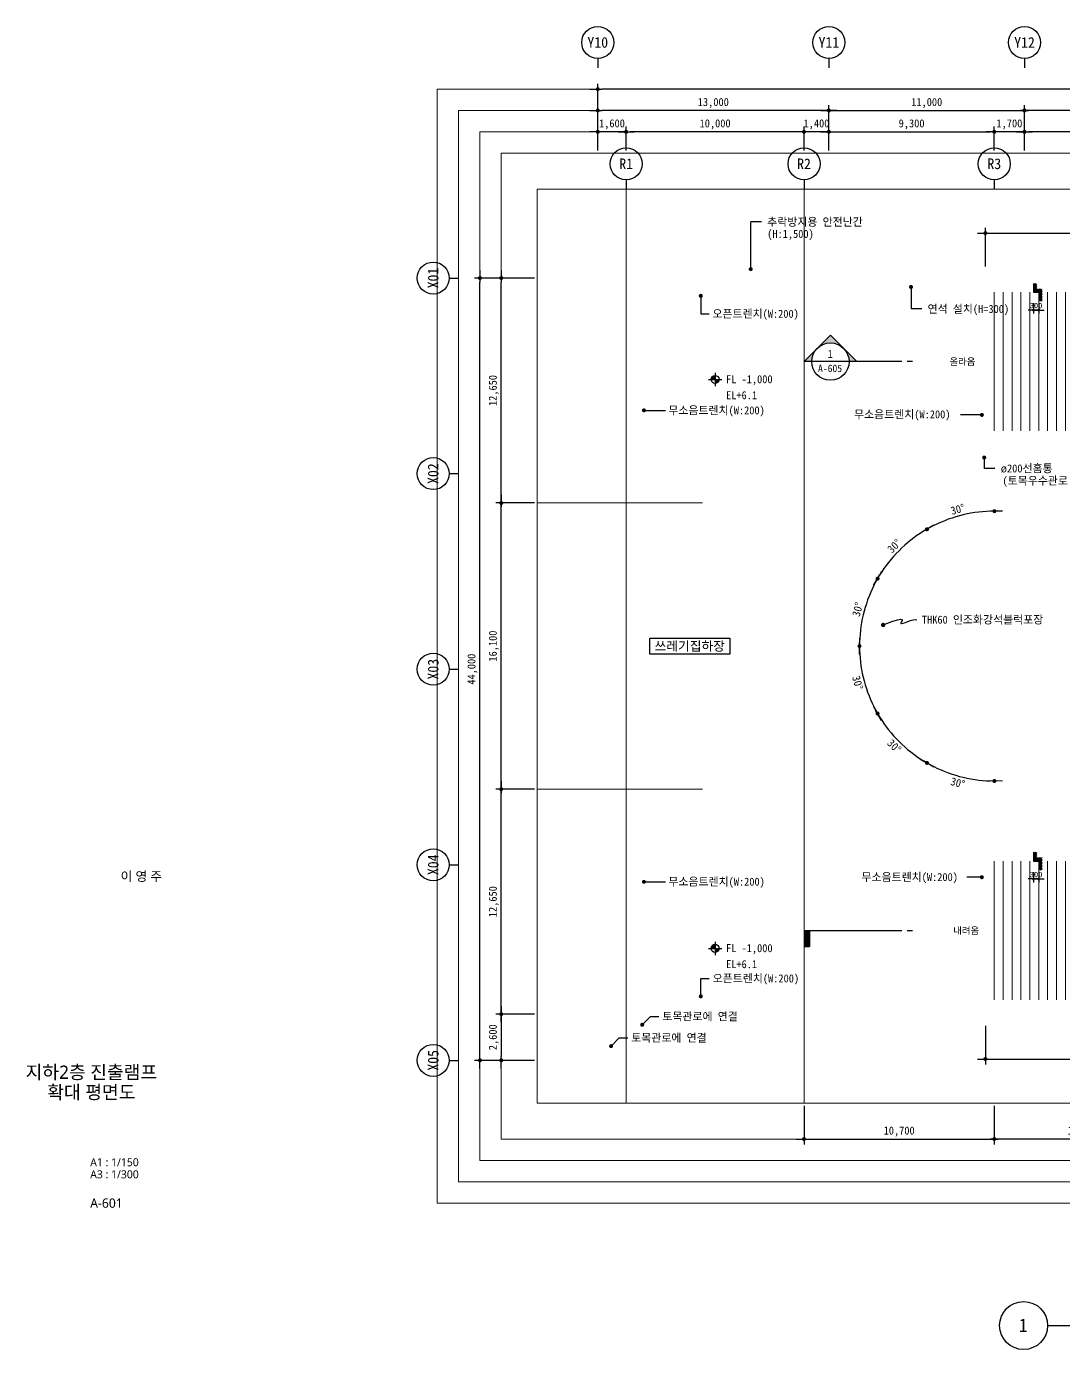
# Model space of a CAD drawing. Header units: millimetres. Extents: x 2292510 to 2787134, y 32296 to 526467.
# Drawn here: x 2401546 to 2459864, y 447301 to 521716 of the extents above; entities that cross this region are included whole.
import ezdxf
from ezdxf.enums import TextEntityAlignment as Align

# ---------------------------------------------------------------- set-up
doc = ezdxf.new("R2010")
doc.units = ezdxf.units.MM
doc.header["$LTSCALE"] = 200
doc.header["$MEASUREMENT"] = 0
doc.linetypes.add('CEN', pattern=[62, 60, -1, 0, -1])
doc.layers.get('0').update_dxf_attribs({"linetype": 'CONTINUOUS'})
for name, color, linetype, lineweight in [('A-AXIS-BUBL', 7, 'CONTINUOUS', 25), ('A-BORD-TEXT', 3, 'CONTINUOUS', 25), ('A-CNTL', 1, 'CEN', 15), ('A-DIMS', 7, 'CONTINUOUS', 25), ('A-MKXS-LEAD', 7, 'CONTINUOUS', 25), ('A-MKXS-MAK1', 3, 'CONTINUOUS', 25), ('A-MKXS-TEXT1', 3, 'CONTINUOUS', 25), ('A-MKXS-TEXT2', 7, 'CONTINUOUS', 25), ('A-MKXX-NAME', 3, 'CONTINUOUS', 25), ('A-MKXX-SYMB', 7, 'CONTINUOUS', 25), ('A-SSXS-PATT', 8, 'CONTINUOUS', 18), ('A-XXXX-HATC', 8, 'CONTINUOUS', 18), ('A-XXXX-SYMB', 7, 'CONTINUOUS', 25), ('A-XXXX-TXT1', 3, 'CONTINUOUS', 25), ('A-XXXX-TXT2', 3, 'CONTINUOUS', 25)]:
    doc.layers.add(name, color=color, linetype=linetype, lineweight=lineweight)
doc.layers.add('A-XXXX-NPLT', color=144, linetype='CONTINUOUS', lineweight=15, plot=False)
doc.styles.add('HY울릉도L', font='')
doc.styles.add('돋움', font='')
doc.styles.add('돋움체', font='')
doc.styles.add('맑은고딕', font='malgun.ttf')
doc.styles.get('HY울릉도L').set_extended_font_data('HYwulM')
doc.styles.get('돋움').set_extended_font_data('DotumChe')
doc.styles.get('돋움체').set_extended_font_data('DotumChe')
doc.dimstyles.new('CDIM', dxfattribs={"dimtxt": 3, "dimasz": 1.5, "dimexe": 2, "dimexo": 1, "dimgap": 1, "dimtad": 1, "dimdec": 0, "dimrnd": 0.5, "dimzin": 0, "dimdsep": 32, "dimlunit": 6, "dimtxsty": 'HY울릉도L', "dimblk1": '_CIDOT', "dimblk2": '_CIDOT', "dimsah": 1, "dimcen": 5.5, "dimclrd": 2, "dimclre": 2, "dimclrt": 7, "dimadec": 0, "dimazin": 0, "dimtfac": 1, "dimtdec": 0, "dimtix": 1, "dimtmove": 2, "dimatfit": 1, "dimldrblk": '_CIDOT', "dimfxl": 1, "dimtolj": 1, "dimtzin": 0, "dimlwd": -1, "dimarcsym": 0})

# ---------------------------------------------------------------- blocks, each defined once
blk = doc.blocks.new('_CIDOT')
at = {"color": 0, "linetype": 'ByBlock'}
blk.add_line((2, 0), (-1, 0), dxfattribs=at)
at = {"color": 0, "linetype": 'ByBlock', "const_width": 0.5}
blk.add_lwpolyline([(-0.25, 0, 1), (0.25, 0, 1)], format="xyb", close=True, dxfattribs=at)
blk = doc.blocks.new('*D254')
at = {"layer": 'A-DIMS', "lineweight": -2, "transparency": 16777216}
for p, q in [((43241, 72425), (43241, 73775)), ((44941, 72425), (44941, 73775))]:
    blk.add_line(p, q, dxfattribs=at)
at = {"layer": 'A-DIMS', "transparency": 16777216}
for p, q in [((43016, 73475), (42791, 73475)), ((44941, 73475), (43241, 73475)), ((45166, 73475), (45391, 73475))]:
    blk.add_line(p, q, dxfattribs=at)
at = {"layer": 'A-DIMS', "transparency": 16777216, "xscale": 225, "yscale": 225, "zscale": 225}
blk.add_blockref('_CIDOT', (43241, 73475), dxfattribs=at)
at = {"layer": 'A-DIMS', "transparency": 16777216, "xscale": 225, "yscale": 225, "zscale": 225, "rotation": 180}
blk.add_blockref('_CIDOT', (44941, 73475), dxfattribs=at)
at = {"layer": 'A-DIMS', "color": 3, "transparency": 16777216, "insert": (44091, 73893), "char_height": 450, "attachment_point": 5, "style": '돋움'}
blk.add_mtext('\\A1;1,700', dxfattribs=at)
blk = doc.blocks.new('*D257')
at = {"layer": 'A-DIMS', "lineweight": -2, "transparency": 16777216}
for p, q in [((32541, 72425), (32541, 73775)), ((33941, 72425), (33941, 73775))]:
    blk.add_line(p, q, dxfattribs=at)
at = {"layer": 'A-DIMS', "transparency": 16777216}
for p, q in [((32316, 73475), (32091, 73475)), ((33941, 73475), (32541, 73475)), ((34166, 73475), (34391, 73475))]:
    blk.add_line(p, q, dxfattribs=at)
at = {"layer": 'A-DIMS', "transparency": 16777216, "xscale": 225, "yscale": 225, "zscale": 225}
blk.add_blockref('_CIDOT', (32541, 73475), dxfattribs=at)
at = {"layer": 'A-DIMS', "transparency": 16777216, "xscale": 225, "yscale": 225, "zscale": 225, "rotation": 180}
blk.add_blockref('_CIDOT', (33941, 73475), dxfattribs=at)
at = {"layer": 'A-DIMS', "color": 3, "transparency": 16777216, "insert": (33241, 73893), "char_height": 450, "attachment_point": 5, "style": '돋움'}
blk.add_mtext('\\A1;1,400', dxfattribs=at)
blk = doc.blocks.new('*D258')
at = {"layer": 'A-DIMS', "lineweight": -2, "transparency": 16777216}
for p, q in [((22541, 72425), (22541, 73775)), ((32541, 72425), (32541, 73775))]:
    blk.add_line(p, q, dxfattribs=at)
at = {"layer": 'A-DIMS', "transparency": 16777216}
blk.add_line((32316, 73475), (22766, 73475), dxfattribs=at)
at = {"layer": 'A-DIMS', "transparency": 16777216, "xscale": 225, "yscale": 225, "zscale": 225, "rotation": 180}
blk.add_blockref('_CIDOT', (22541, 73475), dxfattribs=at)
at = {"layer": 'A-DIMS', "transparency": 16777216, "xscale": 225, "yscale": 225, "zscale": 225}
blk.add_blockref('_CIDOT', (32541, 73475), dxfattribs=at)
at = {"layer": 'A-DIMS', "color": 3, "transparency": 16777216, "insert": (27541, 73893), "char_height": 450, "attachment_point": 5, "style": '돋움'}
blk.add_mtext('\\A1;10,000', dxfattribs=at)
blk = doc.blocks.new('*D259')
at = {"layer": 'A-DIMS', "lineweight": -2, "transparency": 16777216}
for p, q in [((20941, 72425), (20941, 73775)), ((22541, 72425), (22541, 73775))]:
    blk.add_line(p, q, dxfattribs=at)
at = {"layer": 'A-DIMS', "transparency": 16777216}
for p, q in [((20716, 73475), (20491, 73475)), ((22541, 73475), (20941, 73475)), ((22766, 73475), (22991, 73475))]:
    blk.add_line(p, q, dxfattribs=at)
at = {"layer": 'A-DIMS', "transparency": 16777216, "xscale": 225, "yscale": 225, "zscale": 225}
blk.add_blockref('_CIDOT', (20941, 73475), dxfattribs=at)
at = {"layer": 'A-DIMS', "transparency": 16777216, "xscale": 225, "yscale": 225, "zscale": 225, "rotation": 180}
blk.add_blockref('_CIDOT', (22541, 73475), dxfattribs=at)
at = {"layer": 'A-DIMS', "color": 3, "transparency": 16777216, "insert": (21741, 73893), "char_height": 450, "attachment_point": 5, "style": '돋움'}
blk.add_mtext('\\A1;1,600', dxfattribs=at)
blk = doc.blocks.new('*D260')
at = {"layer": 'A-DIMS', "lineweight": -2, "transparency": 16777216}
for p, q in [((17391, 36500), (15216, 36500)), ((17391, 23850), (15216, 23850))]:
    blk.add_line(p, q, dxfattribs=at)
at = {"layer": 'A-DIMS', "transparency": 16777216}
blk.add_line((15516, 24075), (15516, 36275), dxfattribs=at)
at = {"layer": 'A-DIMS', "transparency": 16777216, "xscale": 225, "yscale": 225, "zscale": 225}
for p, rotation in [((15516, 36500), 90), ((15516, 23850), 270)]:
    blk.add_blockref('_CIDOT', p, dxfattribs=dict(at, rotation=rotation))
at = {"layer": 'A-DIMS', "color": 3, "transparency": 16777216, "insert": (15098, 30175), "char_height": 450, "attachment_point": 5, "rotation": 90, "style": '돋움'}
blk.add_mtext('\\A1;12,650', dxfattribs=at)
blk = doc.blocks.new('*D261')
at = {"layer": 'A-DIMS', "lineweight": -2, "transparency": 16777216}
for p, q in [((17391, 52600), (15216, 52600)), ((17391, 36500), (15216, 36500))]:
    blk.add_line(p, q, dxfattribs=at)
at = {"layer": 'A-DIMS', "transparency": 16777216}
blk.add_line((15516, 36725), (15516, 52375), dxfattribs=at)
at = {"layer": 'A-DIMS', "transparency": 16777216, "xscale": 225, "yscale": 225, "zscale": 225}
for p, rotation in [((15516, 52600), 90), ((15516, 36500), 270)]:
    blk.add_blockref('_CIDOT', p, dxfattribs=dict(at, rotation=rotation))
at = {"layer": 'A-DIMS', "color": 3, "transparency": 16777216, "insert": (15098, 44550), "char_height": 450, "attachment_point": 5, "rotation": 90, "style": '돋움'}
blk.add_mtext('\\A1;16,100', dxfattribs=at)
blk = doc.blocks.new('*D262')
at = {"layer": 'A-DIMS', "lineweight": -2, "transparency": 16777216}
for p, q in [((17391, 65250), (15216, 65250)), ((17391, 52600), (15216, 52600))]:
    blk.add_line(p, q, dxfattribs=at)
at = {"layer": 'A-DIMS', "transparency": 16777216}
blk.add_line((15516, 52825), (15516, 65025), dxfattribs=at)
at = {"layer": 'A-DIMS', "transparency": 16777216, "xscale": 225, "yscale": 225, "zscale": 225}
for p, rotation in [((15516, 65250), 90), ((15516, 52600), 270)]:
    blk.add_blockref('_CIDOT', p, dxfattribs=dict(at, rotation=rotation))
at = {"layer": 'A-DIMS', "color": 3, "transparency": 16777216, "insert": (15098, 58925), "char_height": 450, "attachment_point": 5, "rotation": 90, "style": '돋움'}
blk.add_mtext('\\A1;12,650', dxfattribs=at)
blk = doc.blocks.new('*D263')
at = {"layer": 'A-DIMS', "lineweight": -2, "transparency": 16777216}
for p, q in [((17391, 23850), (15216, 23850)), ((17391, 21250), (15216, 21250))]:
    blk.add_line(p, q, dxfattribs=at)
at = {"layer": 'A-DIMS', "transparency": 16777216}
blk.add_line((15516, 23625), (15516, 21475), dxfattribs=at)
at = {"layer": 'A-DIMS', "transparency": 16777216, "xscale": 225, "yscale": 225, "zscale": 225}
for p, rotation in [((15516, 23850), 90), ((15516, 21250), 270)]:
    blk.add_blockref('_CIDOT', p, dxfattribs=dict(at, rotation=rotation))
at = {"layer": 'A-DIMS', "color": 3, "transparency": 16777216, "insert": (15098, 22550), "char_height": 450, "attachment_point": 5, "rotation": 90, "style": '돋움'}
blk.add_mtext('\\A1;2,600', dxfattribs=at)
blk = doc.blocks.new('*D264')
at = {"layer": 'A-DIMS', "lineweight": -2, "transparency": 16777216}
for p, q in [((17391, 65250), (14016, 65250)), ((17391, 21250), (14016, 21250))]:
    blk.add_line(p, q, dxfattribs=at)
at = {"layer": 'A-DIMS', "transparency": 16777216}
blk.add_line((14316, 21475), (14316, 65025), dxfattribs=at)
at = {"layer": 'A-DIMS', "transparency": 16777216, "xscale": 225, "yscale": 225, "zscale": 225}
for p, rotation in [((14316, 65250), 90), ((14316, 21250), 270)]:
    blk.add_blockref('_CIDOT', p, dxfattribs=dict(at, rotation=rotation))
at = {"layer": 'A-DIMS', "color": 3, "transparency": 16777216, "insert": (13898, 43250), "char_height": 450, "attachment_point": 5, "rotation": 90, "style": '돋움'}
blk.add_mtext('\\A1;44,000', dxfattribs=at)
blk = doc.blocks.new('*D265')
at = {"layer": 'A-DIMS', "lineweight": -2, "transparency": 16777216}
for p, q in [((20941, 72425), (20941, 76175)), ((88941, 72425), (88941, 76175))]:
    blk.add_line(p, q, dxfattribs=at)
at = {"layer": 'A-DIMS', "transparency": 16777216}
blk.add_line((88716, 75875), (21166, 75875), dxfattribs=at)
at = {"layer": 'A-DIMS', "transparency": 16777216, "xscale": 225, "yscale": 225, "zscale": 225, "rotation": 180}
blk.add_blockref('_CIDOT', (20941, 75875), dxfattribs=at)
at = {"layer": 'A-DIMS', "transparency": 16777216, "xscale": 225, "yscale": 225, "zscale": 225}
blk.add_blockref('_CIDOT', (88941, 75875), dxfattribs=at)
at = {"layer": 'A-DIMS', "color": 3, "transparency": 16777216, "insert": (54941, 76293), "char_height": 450, "attachment_point": 5, "style": '돋움'}
blk.add_mtext('\\A1;68,000', dxfattribs=at)
blk = doc.blocks.new('*D266')
at = {"layer": 'A-DIMS', "lineweight": -2, "transparency": 16777216}
for p, q in [((20941, 72425), (20941, 74975)), ((33941, 72425), (33941, 74975))]:
    blk.add_line(p, q, dxfattribs=at)
at = {"layer": 'A-DIMS', "transparency": 16777216}
blk.add_line((33716, 74675), (21166, 74675), dxfattribs=at)
at = {"layer": 'A-DIMS', "transparency": 16777216, "xscale": 225, "yscale": 225, "zscale": 225, "rotation": 180}
blk.add_blockref('_CIDOT', (20941, 74675), dxfattribs=at)
at = {"layer": 'A-DIMS', "transparency": 16777216, "xscale": 225, "yscale": 225, "zscale": 225}
blk.add_blockref('_CIDOT', (33941, 74675), dxfattribs=at)
at = {"layer": 'A-DIMS', "color": 3, "transparency": 16777216, "insert": (27441, 75093), "char_height": 450, "attachment_point": 5, "style": '돋움'}
blk.add_mtext('\\A1;13,000', dxfattribs=at)
blk = doc.blocks.new('*D270')
at = {"layer": 'A-DIMS', "lineweight": -2, "transparency": 16777216}
for p, q in [((33941, 72425), (33941, 74975)), ((44941, 72425), (44941, 74975))]:
    blk.add_line(p, q, dxfattribs=at)
at = {"layer": 'A-DIMS', "transparency": 16777216}
blk.add_line((34166, 74675), (44716, 74675), dxfattribs=at)
at = {"layer": 'A-DIMS', "transparency": 16777216, "xscale": 225, "yscale": 225, "zscale": 225, "rotation": 180}
blk.add_blockref('_CIDOT', (33941, 74675), dxfattribs=at)
at = {"layer": 'A-DIMS', "transparency": 16777216, "xscale": 225, "yscale": 225, "zscale": 225}
blk.add_blockref('_CIDOT', (44941, 74675), dxfattribs=at)
at = {"layer": 'A-DIMS', "color": 3, "transparency": 16777216, "insert": (39441, 75093), "char_height": 450, "attachment_point": 5, "style": '돋움'}
blk.add_mtext('\\A1;11,000', dxfattribs=at)
blk = doc.blocks.new('*D271')
at = {"layer": 'A-DIMS', "lineweight": -2, "transparency": 16777216}
for p, q in [((44941, 72425), (44941, 74975)), ((55941, 72425), (55941, 74975))]:
    blk.add_line(p, q, dxfattribs=at)
at = {"layer": 'A-DIMS', "transparency": 16777216}
blk.add_line((55716, 74675), (45166, 74675), dxfattribs=at)
at = {"layer": 'A-DIMS', "transparency": 16777216, "xscale": 225, "yscale": 225, "zscale": 225, "rotation": 180}
blk.add_blockref('_CIDOT', (44941, 74675), dxfattribs=at)
at = {"layer": 'A-DIMS', "transparency": 16777216, "xscale": 225, "yscale": 225, "zscale": 225}
blk.add_blockref('_CIDOT', (55941, 74675), dxfattribs=at)
at = {"layer": 'A-DIMS', "color": 3, "transparency": 16777216, "insert": (50441, 75093), "char_height": 450, "attachment_point": 5, "style": '돋움'}
blk.add_mtext('\\A1;11,000', dxfattribs=at)
blk = doc.blocks.new('*D275')
at = {"layer": 'A-DIMS', "lineweight": -2, "transparency": 16777216}
for p, q in [((33941, 72425), (33941, 73775)), ((43241, 72425), (43241, 73775))]:
    blk.add_line(p, q, dxfattribs=at)
at = {"layer": 'A-DIMS', "transparency": 16777216}
blk.add_line((34166, 73475), (43016, 73475), dxfattribs=at)
at = {"layer": 'A-DIMS', "transparency": 16777216, "xscale": 225, "yscale": 225, "zscale": 225, "rotation": 180}
blk.add_blockref('_CIDOT', (33941, 73475), dxfattribs=at)
at = {"layer": 'A-DIMS', "transparency": 16777216, "xscale": 225, "yscale": 225, "zscale": 225}
blk.add_blockref('_CIDOT', (43241, 73475), dxfattribs=at)
at = {"layer": 'A-DIMS', "color": 3, "transparency": 16777216, "insert": (38591, 73893), "char_height": 450, "attachment_point": 5, "style": '돋움'}
blk.add_mtext('\\A1;9,300', dxfattribs=at)
blk = doc.blocks.new('*D276')
at = {"layer": 'A-DIMS', "lineweight": -2, "transparency": 16777216}
for p, q in [((44941, 72425), (44941, 73775)), ((53241, 72425), (53241, 73775))]:
    blk.add_line(p, q, dxfattribs=at)
at = {"layer": 'A-DIMS', "transparency": 16777216}
blk.add_line((53016, 73475), (45166, 73475), dxfattribs=at)
at = {"layer": 'A-DIMS', "transparency": 16777216, "xscale": 225, "yscale": 225, "zscale": 225, "rotation": 180}
blk.add_blockref('_CIDOT', (44941, 73475), dxfattribs=at)
at = {"layer": 'A-DIMS', "transparency": 16777216, "xscale": 225, "yscale": 225, "zscale": 225}
blk.add_blockref('_CIDOT', (53241, 73475), dxfattribs=at)
at = {"layer": 'A-DIMS', "color": 3, "transparency": 16777216, "insert": (49091, 73893), "char_height": 450, "attachment_point": 5, "style": '돋움'}
blk.add_mtext('\\A1;8,300', dxfattribs=at)
blk = doc.blocks.new('*D277')
at = {"layer": 'A-DIMS', "lineweight": -2, "transparency": 16777216}
for p, q in [((43241, 18700), (43241, 16525)), ((53241, 18700), (53241, 16525))]:
    blk.add_line(p, q, dxfattribs=at)
at = {"layer": 'A-DIMS', "transparency": 16777216}
blk.add_line((53016, 16825), (43466, 16825), dxfattribs=at)
at = {"layer": 'A-DIMS', "transparency": 16777216, "xscale": 225, "yscale": 225, "zscale": 225, "rotation": 180}
blk.add_blockref('_CIDOT', (43241, 16825), dxfattribs=at)
at = {"layer": 'A-DIMS', "transparency": 16777216, "xscale": 225, "yscale": 225, "zscale": 225}
blk.add_blockref('_CIDOT', (53241, 16825), dxfattribs=at)
at = {"layer": 'A-DIMS', "color": 3, "transparency": 16777216, "insert": (48241, 17243), "char_height": 450, "attachment_point": 5, "style": '돋움'}
blk.add_mtext('\\A1;10,000', dxfattribs=at)
blk = doc.blocks.new('*D280')
at = {"layer": 'A-DIMS', "lineweight": -2, "transparency": 16777216}
for p, q in [((32541, 18700), (32541, 16525)), ((43241, 18700), (43241, 16525))]:
    blk.add_line(p, q, dxfattribs=at)
at = {"layer": 'A-DIMS', "transparency": 16777216}
blk.add_line((32766, 16825), (43016, 16825), dxfattribs=at)
at = {"layer": 'A-DIMS', "transparency": 16777216, "xscale": 225, "yscale": 225, "zscale": 225, "rotation": 180}
blk.add_blockref('_CIDOT', (32541, 16825), dxfattribs=at)
at = {"layer": 'A-DIMS', "transparency": 16777216, "xscale": 225, "yscale": 225, "zscale": 225}
blk.add_blockref('_CIDOT', (43241, 16825), dxfattribs=at)
at = {"layer": 'A-DIMS', "color": 3, "transparency": 16777216, "insert": (37891, 17243), "char_height": 450, "attachment_point": 5, "style": '돋움'}
blk.add_mtext('\\A1;10,700', dxfattribs=at)
blk = doc.blocks.new('*D10')
at = {"layer": 'A-DIMS', "lineweight": -2, "transparency": 16777216}
for p, q in [((2455471, 508216), (2455471, 510391)), ((2485971, 508216), (2485971, 510391))]:
    blk.add_line(p, q, dxfattribs=at)
at = {"layer": 'A-DIMS', "transparency": 16777216}
blk.add_line((2455696, 510091), (2485746, 510091), dxfattribs=at)
at = {"layer": 'A-DIMS', "transparency": 16777216, "xscale": 225, "yscale": 225, "zscale": 225, "rotation": 180}
blk.add_blockref('_CIDOT', (2455471, 510091), dxfattribs=at)
at = {"layer": 'A-DIMS', "transparency": 16777216, "xscale": 225, "yscale": 225, "zscale": 225}
blk.add_blockref('_CIDOT', (2485971, 510091), dxfattribs=at)
at = {"layer": 'A-DIMS', "color": 3, "transparency": 16777216, "insert": (2470721, 510508), "char_height": 450, "attachment_point": 5, "style": '돋움'}
blk.add_mtext('\\A1;30,500', dxfattribs=at)
blk = doc.blocks.new('*D11')
at = {"layer": 'A-DIMS', "lineweight": -2, "transparency": 16777216}
for p, q in [((2455471, 465516), (2455471, 463341)), ((2485971, 465516), (2485971, 463341))]:
    blk.add_line(p, q, dxfattribs=at)
at = {"layer": 'A-DIMS', "transparency": 16777216}
blk.add_line((2455696, 463641), (2485746, 463641), dxfattribs=at)
at = {"layer": 'A-DIMS', "transparency": 16777216, "xscale": 225, "yscale": 225, "zscale": 225, "rotation": 180}
blk.add_blockref('_CIDOT', (2455471, 463641), dxfattribs=at)
at = {"layer": 'A-DIMS', "transparency": 16777216, "xscale": 225, "yscale": 225, "zscale": 225}
blk.add_blockref('_CIDOT', (2485971, 463641), dxfattribs=at)
at = {"layer": 'A-DIMS', "color": 3, "transparency": 16777216, "insert": (2470721, 464058), "char_height": 450, "attachment_point": 5, "style": '돋움'}
blk.add_mtext('\\A1;30,500', dxfattribs=at)
blk = doc.blocks.new('*U162')
at = {"layer": 'A-SSXS-PATT'}
blk.add_line((0, -3900), (0, 3900), dxfattribs=at)
blk = doc.blocks.new('*U163')
at = {"color": 0, "linetype": 'ByBlock', "lineweight": -2, "transparency": 16777216}
for p, rotation in [((2609744, 413610), 7.99999999999998), ((2610298, 413678), 5.999999999999965), ((2610855, 413726), 4.000000000000041), ((2611412, 413756), 1.999999999999765), ((2607561, 413146), 15.99999999999997), ((2608100, 413290), 13.99999999999997), ((2608644, 413416), 11.99999999999999), ((2609192, 413522), 9.999999999999977), ((2605977, 412600), 22), ((2606498, 412801), 19.99999999999998), ((2607027, 412982), 17.99999999999997), ((2604459, 411893), 28), ((2604957, 412146), 25.99999999999998), ((2605463, 412382), 23.99999999999997), ((2603492, 411334), 32), ((2603971, 411622), 29.99999999999999), ((2602566, 410710), 36.00000000000001), ((2603024, 411030), 34.00000000000001), ((2601686, 410022), 39.99999999999999), ((2602120, 410374), 37.99999999999999), ((2601265, 409656), 41.99999999999999), ((2600461, 408880), 45.99999999999999), ((2600856, 409275), 43.99999999999999), ((2600080, 408472), 47.99999999999999), ((2599714, 408050), 49.99999999999999), ((2599027, 407170), 53.99999999999997), ((2599363, 407616), 51.99999999999999), ((2598706, 406713), 56), ((2598402, 406244), 57.99999999999999), ((2597844, 405277), 61.99999999999999), ((2598114, 405765), 59.99999999999999), ((2597590, 404779), 63.99999999999999), ((2597354, 404273), 66), ((2597136, 403759), 68), ((2596936, 403238), 70), ((2596754, 402710), 72), ((2596591, 402176), 74), ((2596320, 401092), 77.99999999999999), ((2596446, 401636), 75.99999999999997), ((2596214, 400544), 79.99999999999999), ((2596127, 399992), 82), ((2596058, 399438), 83.99999999999999), ((2596010, 398882), 86), ((2595981, 398324), 87.99999999999999), ((2595971, 397766), 89.99999999999997), ((2595981, 397207), 92), ((2596010, 396649), 93.99999999999999), ((2596058, 396093), 96), ((2596127, 395539), 98), ((2596214, 394987), 99.99999999999999), ((2596320, 394439), 102), ((2596446, 393895), 104), ((2596591, 393355), 106), ((2596754, 392821), 108), ((2596936, 392293), 110), ((2597136, 391772), 112), ((2597354, 391258), 114), ((2597590, 390752), 116), ((2597844, 390254), 118), ((2598114, 389766), 120), ((2598402, 389287), 122), ((2598706, 388818), 124), ((2599027, 388361), 126), ((2599363, 387915), 128), ((2599714, 387481), 130), ((2600080, 387059), 132), ((2600461, 386651), 134), ((2600856, 386256), 136), ((2601265, 385875), 138), ((2601686, 385509), 140), ((2602120, 385157), 142), ((2602566, 384821), 144), ((2603024, 384501), 146), ((2603492, 384197), 148), ((2603971, 383909), 150), ((2604459, 383638), 152), ((2604957, 383385), 154), ((2605463, 383149), 156), ((2605977, 382931), 158), ((2606498, 382730), 160), ((2607026, 382549), 162), ((2607561, 382385), 164), ((2608100, 382241), 166), ((2608644, 382115), 168.0000000000001), ((2609192, 382009), 170), ((2609744, 381921), 172), ((2610298, 381853), 174), ((2610855, 381805), 176.0000000000001), ((2611412, 381775), 178.0000000000001), ((2611971, 381766), 180)]:
    blk.add_blockref('*U162', p, dxfattribs=dict(at, rotation=rotation))
blk.add_blockref('*U162', (2611971, 413765), dxfattribs=at)
blk = doc.blocks.new('rampline')
at = {"layer": 'A-SSXS-PATT'}
for p, q in [((43241, 56650), (43241, 64450)), ((43741, 56650), (43741, 64450)), ((44241, 56650), (44241, 64450)), ((44741, 56650), (44741, 64450)), ((45241, 56650), (45241, 64450)), ((45741, 56650), (45741, 64450)), ((46241, 56650), (46241, 64450)), ((46741, 56650), (46741, 64450)), ((47241, 56650), (47241, 64450)), ((47741, 56650), (47741, 64450)), ((48241, 56650), (48241, 64450)), ((48741, 56650), (48741, 64450)), ((49241, 56650), (49241, 64450)), ((49741, 56650), (49741, 64450)), ((50241, 56650), (50241, 64450)), ((50741, 56650), (50741, 64450)), ((51241, 56650), (51241, 64450)), ((51741, 56650), (51741, 64450)), ((52241, 56650), (52241, 64450)), ((52741, 56650), (52741, 64450)), ((53241, 56650), (53241, 64450)), ((53741, 56650), (53741, 64450)), ((54241, 56650), (54241, 64450)), ((54741, 56650), (54741, 64450)), ((55241, 56650), (55241, 64450)), ((55741, 56650), (55741, 64450)), ((56241, 56650), (56241, 64450)), ((56741, 56650), (56741, 64450)), ((57241, 56650), (57241, 64450)), ((57741, 56650), (57741, 64450)), ((58241, 56650), (58241, 64450)), ((58741, 56650), (58741, 64450)), ((59241, 56650), (59241, 64450)), ((59741, 56650), (59741, 64450)), ((60241, 56650), (60241, 64450)), ((60741, 56650), (60741, 64450)), ((61241, 56650), (61241, 64450)), ((61741, 56650), (61741, 64450)), ((62241, 56650), (62241, 64450)), ((62741, 56650), (62741, 64450)), ((63241, 56650), (63241, 64450)), ((63741, 56650), (63741, 64450)), ((64241, 56650), (64241, 64450)), ((64741, 56650), (64741, 64450)), ((65241, 56650), (65241, 64450)), ((65741, 56650), (65741, 64450)), ((66241, 56650), (66241, 64450)), ((66741, 56650), (66741, 64450)), ((67241, 56650), (67241, 64450)), ((67741, 56650), (67741, 64450)), ((68241, 56650), (68241, 64450)), ((68741, 56650), (68741, 64450)), ((69241, 56650), (69241, 64450)), ((69741, 56650), (69741, 64450)), ((70241, 56650), (70241, 64450)), ((70741, 56650), (70741, 64450)), ((71241, 56650), (71241, 64450)), ((71741, 56650), (71741, 64450)), ((72241, 56650), (72241, 64450)), ((72741, 56650), (72741, 64450)), ((73241, 56650), (73241, 64450)), ((43241, 32450), (43241, 24650)), ((43741, 32450), (43741, 24650)), ((44241, 32450), (44241, 24650)), ((44741, 32450), (44741, 24650)), ((45241, 32450), (45241, 24650)), ((45741, 32450), (45741, 24650)), ((46241, 32450), (46241, 24650)), ((46741, 32450), (46741, 24650)), ((47241, 32450), (47241, 24650)), ((47741, 32450), (47741, 24650)), ((48241, 32450), (48241, 24650)), ((48741, 32450), (48741, 24650)), ((49241, 32450), (49241, 24650)), ((49741, 32450), (49741, 24650)), ((50241, 32450), (50241, 24650)), ((50741, 32450), (50741, 24650)), ((51241, 32450), (51241, 24650)), ((51741, 32450), (51741, 24650)), ((52241, 32450), (52241, 24650)), ((52741, 32450), (52741, 24650)), ((53241, 32450), (53241, 24650)), ((53741, 32450), (53741, 24650)), ((54241, 32450), (54241, 24650)), ((54741, 32450), (54741, 24650)), ((55241, 32450), (55241, 24650)), ((55741, 32450), (55741, 24650)), ((56241, 32450), (56241, 24650)), ((56741, 32450), (56741, 24650)), ((57241, 32450), (57241, 24650)), ((57741, 32450), (57741, 24650)), ((58241, 32450), (58241, 24650)), ((58741, 32450), (58741, 24650)), ((59241, 32450), (59241, 24650)), ((59741, 32450), (59741, 24650)), ((60241, 32450), (60241, 24650)), ((60741, 32450), (60741, 24650)), ((61241, 32450), (61241, 24650)), ((61741, 32450), (61741, 24650)), ((62241, 32450), (62241, 24650)), ((62741, 32450), (62741, 24650)), ((63241, 32450), (63241, 24650)), ((63741, 32450), (63741, 24650)), ((64241, 32450), (64241, 24650)), ((64741, 32450), (64741, 24650)), ((65241, 32450), (65241, 24650)), ((65741, 32450), (65741, 24650)), ((66241, 32450), (66241, 24650)), ((66741, 32450), (66741, 24650)), ((67241, 32450), (67241, 24650)), ((67741, 32450), (67741, 24650)), ((68241, 32450), (68241, 24650)), ((68741, 32450), (68741, 24650)), ((69241, 32450), (69241, 24650)), ((69741, 32450), (69741, 24650)), ((70241, 32450), (70241, 24650)), ((70741, 32450), (70741, 24650)), ((71241, 32450), (71241, 24650)), ((71741, 32450), (71741, 24650)), ((72241, 32450), (72241, 24650)), ((72741, 32450), (72741, 24650)), ((73241, 32450), (73241, 24650))]:
    blk.add_line(p, q, dxfattribs=at)
at = {"xscale": -1}
blk.add_blockref('*U163', (2685212, -353216), dxfattribs=at)
blk = doc.blocks.new('*D319')
at = {"layer": 'A-DIMS', "lineweight": -2, "transparency": 16777216}
for p, q in [((2458171, 474153), (2458171, 473566)), ((2458471, 474166), (2458471, 473566))]:
    blk.add_line(p, q, dxfattribs=at)
at = {"layer": 'A-DIMS', "transparency": 16777216}
for p, q in [((2458021, 473766), (2457871, 473766)), ((2458471, 473766), (2458171, 473766)), ((2458621, 473766), (2458771, 473766))]:
    blk.add_line(p, q, dxfattribs=at)
at = {"layer": 'A-DIMS', "transparency": 16777216, "xscale": 150, "yscale": 150, "zscale": 150}
blk.add_blockref('_CIDOT', (2458171, 473766), dxfattribs=at)
at = {"layer": 'A-DIMS', "transparency": 16777216, "xscale": 150, "yscale": 150, "zscale": 150, "rotation": 180}
blk.add_blockref('_CIDOT', (2458471, 473766), dxfattribs=at)
at = {"layer": 'A-DIMS', "color": 3, "transparency": 16777216, "insert": (2458321, 474017), "char_height": 300, "attachment_point": 5, "style": '돋움체'}
blk.add_mtext('\\A1;300', dxfattribs=at)
blk = doc.blocks.new('*D320')
at = {"layer": 'A-DIMS', "lineweight": -2, "transparency": 16777216}
for p, q in [((2458171, 506153), (2458171, 505566)), ((2458471, 506166), (2458471, 505566))]:
    blk.add_line(p, q, dxfattribs=at)
at = {"layer": 'A-DIMS', "transparency": 16777216}
for p, q in [((2458021, 505766), (2457871, 505766)), ((2458471, 505766), (2458171, 505766)), ((2458621, 505766), (2458771, 505766))]:
    blk.add_line(p, q, dxfattribs=at)
at = {"layer": 'A-DIMS', "transparency": 16777216, "xscale": 150, "yscale": 150, "zscale": 150}
blk.add_blockref('_CIDOT', (2458171, 505766), dxfattribs=at)
at = {"layer": 'A-DIMS', "transparency": 16777216, "xscale": 150, "yscale": 150, "zscale": 150, "rotation": 180}
blk.add_blockref('_CIDOT', (2458471, 505766), dxfattribs=at)
at = {"layer": 'A-DIMS', "color": 3, "transparency": 16777216, "insert": (2458321, 506017), "char_height": 300, "attachment_point": 5, "style": '돋움체'}
blk.add_mtext('\\A1;300', dxfattribs=at)
blk = doc.blocks.new('*D335')
at = {"layer": 'A-DIMS', "transparency": 16777216}
blk.add_arc((2455978, 486866), 7587, 211.69917, 238.30083, dxfattribs=at)
at = {"layer": 'A-DIMS', "transparency": 16777216, "xscale": 225, "yscale": 225, "zscale": 225}
for p, rotation in [((2449407, 483072), 120.8495855993245), ((2452184, 480295), 329.1504144006744)]:
    blk.add_blockref('_CIDOT', p, dxfattribs=dict(at, rotation=rotation))
at = {"layer": 'A-DIMS', "color": 3, "transparency": 16777216, "insert": (2450347, 481235), "char_height": 450, "attachment_point": 5, "rotation": 315, "style": '돋움'}
blk.add_mtext('\\A1;30°', dxfattribs=at)
blk = doc.blocks.new('*D330')
at = {"layer": 'A-DIMS', "transparency": 16777216}
blk.add_arc((2455978, 486866), 7587, 241.69917, 268.30083, dxfattribs=at)
at = {"layer": 'A-DIMS', "transparency": 16777216, "xscale": 225, "yscale": 225, "zscale": 225}
for p, rotation in [((2452184, 480295), 150.8495854996967), ((2455978, 479278), 359.1504145003014)]:
    blk.add_blockref('_CIDOT', p, dxfattribs=dict(at, rotation=rotation))
at = {"layer": 'A-DIMS', "color": 3, "transparency": 16777216, "insert": (2453917, 479174), "char_height": 450, "attachment_point": 5, "rotation": 345, "style": '돋움'}
blk.add_mtext('\\A1;30°', dxfattribs=at)
blk = doc.blocks.new('*D331')
at = {"layer": 'A-DIMS', "transparency": 16777216}
blk.add_arc((2455978, 486866), 7587, 121.69917, 148.30083, dxfattribs=at)
at = {"layer": 'A-DIMS', "transparency": 16777216, "xscale": 225, "yscale": 225, "zscale": 225}
for p, rotation in [((2452184, 493436), 30.84958559932525), ((2449407, 490659), 239.1504144006759)]:
    blk.add_blockref('_CIDOT', p, dxfattribs=dict(at, rotation=rotation))
at = {"layer": 'A-DIMS', "color": 3, "transparency": 16777216, "insert": (2450347, 492496), "char_height": 450, "attachment_point": 5, "rotation": 45, "style": '돋움'}
blk.add_mtext('\\A1;30°', dxfattribs=at)
blk = doc.blocks.new('*D332')
at = {"layer": 'A-DIMS', "transparency": 16777216}
blk.add_arc((2455978, 486866), 7587, 91.69917, 118.30083, dxfattribs=at)
at = {"layer": 'A-DIMS', "transparency": 16777216, "xscale": 225, "yscale": 225, "zscale": 225}
for p, rotation in [((2455978, 494453), 0.8495855993243211), ((2452184, 493436), 209.1504144006755)]:
    blk.add_blockref('_CIDOT', p, dxfattribs=dict(at, rotation=rotation))
at = {"layer": 'A-DIMS', "color": 3, "transparency": 16777216, "insert": (2453917, 494557), "char_height": 450, "attachment_point": 5, "rotation": 15, "style": '돋움'}
blk.add_mtext('\\A1;30°', dxfattribs=at)
blk = doc.blocks.new('*D333')
at = {"layer": 'A-DIMS', "transparency": 16777216}
blk.add_arc((2455978, 486866), 7587, 151.69917, 178.30083, dxfattribs=at)
at = {"layer": 'A-DIMS', "transparency": 16777216, "xscale": 225, "yscale": 225, "zscale": 225}
for p, rotation in [((2449407, 490659), 60.84958559933205), ((2448390, 486866), 269.1504144006801)]:
    blk.add_blockref('_CIDOT', p, dxfattribs=dict(at, rotation=rotation))
at = {"layer": 'A-DIMS', "color": 3, "transparency": 16777216, "insert": (2448286, 488926), "char_height": 450, "attachment_point": 5, "rotation": 75, "style": '돋움'}
blk.add_mtext('\\A1;30°', dxfattribs=at)
blk = doc.blocks.new('*D334')
at = {"layer": 'A-DIMS', "transparency": 16777216}
blk.add_arc((2455978, 486866), 7587, 181.69917, 208.30083, dxfattribs=at)
at = {"layer": 'A-DIMS', "transparency": 16777216, "xscale": 225, "yscale": 225, "zscale": 225}
for p, rotation in [((2448390, 486866), 90.84958559932876), ((2449407, 483072), 299.1504144006757)]:
    blk.add_blockref('_CIDOT', p, dxfattribs=dict(at, rotation=rotation))
at = {"layer": 'A-DIMS', "color": 3, "transparency": 16777216, "insert": (2448286, 484805), "char_height": 450, "attachment_point": 5, "rotation": 285, "style": '돋움'}
blk.add_mtext('\\A1;30°', dxfattribs=at)
blk = doc.blocks.new('dim_진출램프')
for p, q in [((20941.3, 77600), (20941.3, 77075)), ((33941.3, 77600), (33941.3, 77075)), ((44941.3, 77600), (44941.3, 77075)), ((22541.3, 70775), (22541.3, 70250)), ((32541.3, 70775), (32541.3, 70250)), ((43241.3, 70775), (43241.3, 70250)), ((12591.3, 65250), (13116.3, 65250)), ((12591.3, 54250), (13116.3, 54250)), ((12591.3, 43250), (13116.3, 43250)), ((12591.3, 32250), (13116.3, 32250)), ((12591.3, 21250), (13116.3, 21250))]:
    blk.add_line(p, q)
at = {"layer": 'A-AXIS-BUBL', "ltscale": 0.2}
for centre in [(20941.3, 78500), (33941.3, 78500), (44941.3, 78500), (22541.3, 71675), (32541.3, 71675), (43241.3, 71675), (11691.3, 65250), (11691.3, 54250), (11691.3, 43250), (11691.3, 32250), (11691.3, 21250)]:
    blk.add_circle(centre, 900, dxfattribs=at)
at = {"layer": 'A-CNTL', "ltscale": 300}
for points in [[(22541.3, 70250), (22541.3, 18850)], [(32541.3, 70250), (32541.3, 18850)], [(17541.3, 52600), (26841.3, 52600)], [(17541.3, 36500), (26841.3, 36500)]]:
    blk.add_lwpolyline(points, dxfattribs=at)
at = {"layer": 'A-XXXX-NPLT'}
for points in [[(104566.3, 13225), (11916.3, 13225), (11916.3, 75875), (104566.3, 75875)], [(103366.3, 14425), (13116.3, 14425), (13116.3, 74675), (103366.3, 74675)], [(102166.3, 15625), (14316.3, 15625), (14316.3, 73475), (102166.3, 73475)], [(100966.3, 16825), (15516.3, 16825), (15516.3, 72275), (100966.3, 72275)], [(17541.3, 70250), (98941.3, 70250), (98941.3, 18850), (17541.3, 18850)]]:
    blk.add_lwpolyline(points, close=True, dxfattribs=at)
at = {"layer": 'A-XXXX-TXT2', "ltscale": 0.2, "style": '돋움체'}
for s, p in [('Y10', (20941.3, 78500)), ('Y11', (33941.3, 78500)), ('Y12', (44941.3, 78500)), ('R1', (22541.3, 71675)), ('R2', (32541.3, 71675)), ('R3', (43241.3, 71675))]:
    blk.add_text(s, height=600, dxfattribs=at).set_placement(p, align=Align.MIDDLE)
for s, p in [('X01', (11691.3, 65250)), ('X02', (11691.3, 54250)), ('X03', (11691.3, 43250)), ('X04', (11691.3, 32250)), ('X05', (11691.3, 21250))]:
    blk.add_text(s, height=600, rotation=90, dxfattribs=at).set_placement(p, align=Align.MIDDLE)
at = {"layer": 'A-DIMS'}
for base, p1, p2, angle, picture, middle in [((20941.3, 75875), (88941.3, 72275), (20941.3, 72275), 180, '*D265', (54941.3, 76292.8)), ((20941.3, 74675), (33941.3, 72275), (20941.3, 72275), 180, '*D266', (27441.3, 75092.8)), ((44941.3, 74675), (55941.3, 72275), (44941.3, 72275), 180, '*D271', (50441.3, 75092.8)), ((20941.3, 73475), (22541.3, 72275), (20941.3, 72275), 180, '*D259', (21741.3, 73892.8)), ((22541.3, 73475), (32541.3, 72275), (22541.3, 72275), 180, '*D258', (27541.3, 73892.8)), ((32541.3, 73475), (33941.3, 72275), (32541.3, 72275), 180, '*D257', (33241.3, 73892.8)), ((43241.3, 73475), (44941.3, 72275), (43241.3, 72275), 180, '*D254', (44091.3, 73892.8)), ((14316.3, 65250), (17541.3, 21250), (17541.3, 65250), 90, '*D264', (13898.4, 43250)), ((15516.3, 65250), (17541.3, 52600), (17541.3, 65250), 90, '*D262', (15098.4, 58925)), ((15516.3, 52600), (17541.3, 36500), (17541.3, 52600), 90, '*D261', (15098.4, 44550)), ((15516.3, 36500), (17541.3, 23850), (17541.3, 36500), 90, '*D260', (15098.4, 30175)), ((15516.3, 21250), (17541.3, 23850), (17541.3, 21250), 90, '*D263', (15098.4, 22550)), ((43241.3, 16825), (53241.3, 18850), (43241.3, 18850), 180, '*D277', (48241.3, 17242.8))]:
    dim = blk.add_linear_dim(base=base, p1=p1, p2=p2, angle=angle, dimstyle='CDIM', override={"dimscale": 150, "dimtxsty": '돋움', "dimclrd": 256, "dimclre": 256, "dimclrt": 3}, dxfattribs=at)
    dim.commit()
    dim.dimension.update_dxf_attribs({"geometry": picture, "text_midpoint": middle})
for base, p1, p2, picture, middle in [((44941.3, 74675), (33941.3, 72275), (44941.3, 72275), '*D270', (39441.3, 75092.8)), ((43241.3, 73475), (33941.3, 72275), (43241.3, 72275), '*D275', (38591.3, 73892.8)), ((44941.3, 73475), (53241.3, 72275), (44941.3, 72275), '*D276', (49091.3, 73892.8)), ((43241.3, 16825), (32541.3, 18850), (43241.3, 18850), '*D280', (37891.3, 17242.8))]:
    dim = blk.add_linear_dim(base=base, p1=p1, p2=p2, dimstyle='CDIM', override={"dimscale": 150, "dimtxsty": '돋움', "dimclrd": 256, "dimclre": 256, "dimclrt": 3}, dxfattribs=at)
    dim.commit()
    dim.dimension.update_dxf_attribs({"geometry": picture, "text_midpoint": middle})

msp = doc.modelspace()

# ---------------------------------------------------------------- hatches: boundary and pattern name
at = {"layer": 'A-MKXS-MAK1'}
h = msp.add_hatch(color=256, dxfattribs=at)
h.paths.add_polyline_path([(2446755.7, 504350.4), (2447498.1, 503608, 0.4142136), (2446013.2, 503608)])
h.paths.add_polyline_path([(2447498.1, 503608), (2448240.6, 502865.5), (2447805.7, 502865.5, 0.1989124)])
h.paths.add_polyline_path([(2446013.2, 503608, 0.1989124), (2445705.7, 502865.5), (2445270.8, 502865.5)])
msp.add_hatch(color=256, dxfattribs=at).paths.add_polyline_path([(2445570.8, 469965.5), (2445270.8, 469965.5), (2445270.8, 470865.5), (2445570.8, 470865.5)])
at = {"layer": 'A-XXXX-HATC'}
h = msp.add_hatch(dxfattribs=at)
h.set_pattern_fill('BRICK', color=256, scale=60.000001, angle=90, style=0)
h.set_pattern_definition([(135, (2538803.6, 398902.09), (-42.426407, -42.426407), [])])
h.paths.add_polyline_path([(2458370.8, 506965.5), (2458670.8, 506965.5), (2458670.8, 506265.5), (2458470.8, 506265.5), (2458470.8, 506765.5), (2458170.8, 506765.5), (2458170.8, 507265.5), (2458370.8, 507265.8)])
h = msp.add_hatch(dxfattribs=at)
h.set_pattern_fill('BRICK', color=256, scale=60.000001, angle=90, style=0)
h.set_pattern_definition([(135, (2538803.6, 366902.09), (-42.426407, -42.426407), [])])
h.paths.add_polyline_path([(2458370.8, 474965.5), (2458670.8, 474965.5), (2458670.8, 474265.5), (2458470.8, 474265.5), (2458470.8, 474765.5), (2458170.8, 474765.5), (2458170.8, 475265.5), (2458370.8, 475265.8)])
at = {"layer": 'A-XXXX-SYMB'}
h = msp.add_hatch(color=256, dxfattribs=at)
h.paths.add_polyline_path([(2440270.8, 502090.5, 0.4142136), (2440045.8, 501865.5), (2440270.8, 501865.5)])
h.paths.add_polyline_path([(2440495.8, 501865.5), (2440270.8, 501865.5), (2440270.8, 501640.5, 0.4142136)])
h = msp.add_hatch(color=256, dxfattribs=at)
h.paths.add_polyline_path([(2440270.8, 470090.5, 0.4142136), (2440045.8, 469865.5), (2440270.8, 469865.5)])
h.paths.add_polyline_path([(2440495.8, 469865.5), (2440270.8, 469865.5), (2440270.8, 469640.5, 0.4142136)])

# ---------------------------------------------------------------- linework, layer by layer
at = {"layer": 'A-MKXS-LEAD'}
for p, q in [((2442272.1, 508065.5), (2442272.1, 510723.7)), ((2442872.1, 510723.7), (2442272.1, 510723.7)), ((2451289.3, 507065.5), (2451289.3, 505828.5)), ((2439466.2, 506565.5), (2439466.2, 505557.2)), ((2439466.2, 505557.2), (2439938.5, 505557.2)), ((2451889.3, 505828.5), (2451289.3, 505828.5)), ((2436270.8, 500125), (2437472.5, 500125)), ((2455270.8, 499865.5), (2454069, 499865.5)), ((2455403.4, 497472.3), (2455403.4, 496859)), ((2456003.4, 496859), (2455403.4, 496859)), ((2436270.8, 473606.1), (2437472.5, 473606.1)), ((2455270.8, 473865.5), (2454430.8, 473865.5)), ((2439466.2, 467165.5), (2439466.2, 468173.8)), ((2439466.2, 468173.8), (2439938.5, 468173.8)), ((2436170.8, 465565.5), (2436634.8, 466033.4)), ((2436634.8, 466033.4), (2437107.1, 466033.4)), ((2434420.8, 464365.5), (2434884.8, 464833.4)), ((2434884.8, 464833.4), (2435357.1, 464833.4))]:
    msp.add_line(p, q, dxfattribs=at)
for points, const_width in [([(2442215.8, 508065.5, 1), (2442328.3, 508065.5, 1)], 112.5), ([(2451233.1, 507065.5, 1), (2451345.6, 507065.5, 1)], 112.5), ([(2439410, 506565.5, 1), (2439522.5, 506565.5, 1)], 112.5), ([(2436214.5, 500125, 1), (2436327, 500125, 1)], 112.5), ([(2455327, 499865.5, -1), (2455214.5, 499865.5, -1)], 112.5), ([(2455347.2, 497472.3, 1), (2455459.7, 497472.3, 1)], 112.5), ([(2449657.5, 488061, 1), (2449781.9, 488048.6, 1)], 120), ([(2436214.5, 473606.1, -1), (2436327, 473606.1, -1)], 112.5), ([(2455327, 473865.5, 1), (2455214.5, 473865.5, 1)], 112.5), ([(2439410, 467165.5, -1), (2439522.5, 467165.5, -1)], 112.5), ([(2436114.5, 465565.5, -1), (2436227, 465565.5, -1)], 112.5), ([(2434364.5, 464365.5, -1), (2434477, 464365.5, -1)], 112.5)]:
    msp.add_lwpolyline(points, format="xyb", close=True, dxfattribs=dict(at, const_width=const_width))
msp.add_lwpolyline([(2449719.7, 488054.8), (2450208.4, 488239.1), (2450526.9, 488338.6), (2450708.1, 488370.8), (2450785.1, 488353.4), (2450790.9, 488303.9), (2450758.4, 488239.9), (2450720.8, 488178.9), (2450711, 488138.6), (2450754.3, 488131.9), (2450844.9, 488153.9), (2450969.2, 488195), (2451113.7, 488245.5), (2451264.7, 488296), (2451408.8, 488336.8), (2451532.2, 488358.4), (2451621.5, 488351.2)], dxfattribs=at)
at = {"layer": 'A-MKXS-MAK1'}
for p, q in [((2445270.8, 502865.5), (2446755.7, 504350.4)), ((2448240.6, 502865.5), (2446755.7, 504350.4)), ((2450770.8, 502865.5), (2445270.8, 502865.5)), ((2451370.8, 502865.5), (2451070.8, 502865.5)), ((2445270.8, 470865.5), (2450770.8, 470865.5)), ((2445270.8, 470865.5), (2445270.8, 469965.5)), ((2445570.8, 470865.5), (2445570.8, 469965.5)), ((2451070.8, 470865.5), (2451370.8, 470865.5)), ((2445270.8, 469965.5), (2445570.8, 469965.5))]:
    msp.add_line(p, q, dxfattribs=at)
msp.add_circle((2446755.7, 502865.5), 1050, dxfattribs=at)
at = {"layer": 'A-MKXX-SYMB'}
msp.add_lwpolyline([(2441096.7, 486415.5), (2436596.7, 486415.5), (2436596.7, 487315.5), (2441096.7, 487315.5)], close=True, dxfattribs=at)
at = {"layer": 'A-XXXX-SYMB'}
for p, q in [((2439895.8, 501865.5), (2440645.8, 501865.5)), ((2440270.8, 502240.5), (2440270.8, 501490.5)), ((2439895.8, 469865.5), (2440645.8, 469865.5)), ((2440270.8, 470240.5), (2440270.8, 469490.5)), ((2458970.8, 448650.5), (2482970.8, 448650.5))]:
    msp.add_line(p, q, dxfattribs=at)
for points in [[(2458170.8, 507265.5), (2458170.8, 506765.5), (2458470.8, 506765.5), (2458470.8, 506265.5)], [(2458170.8, 475265.5), (2458170.8, 474765.5), (2458470.8, 474765.5), (2458470.8, 474265.5)]]:
    msp.add_lwpolyline(points, dxfattribs=at)
for centre, radius in [((2440270.8, 501865.5), 225), ((2440270.8, 469865.5), 225), ((2457620.8, 448650.5), 1350)]:
    msp.add_circle(centre, radius, dxfattribs=at)

# ---------------------------------------------------------------- block references
for name in ['dim_진출램프', 'rampline']:
    msp.add_blockref(name, (2412729.5, 442315.5))

# ---------------------------------------------------------------- texts
at = {"layer": 'A-BORD-TEXT', "style": '맑은고딕'}
msp.add_text('이 영 주', height=525, dxfattribs=at).set_placement((2409172.3, 473653.9), align=Align.RIGHT)
for s, p in [('지하2층 진출램프', (2405195.8, 462899.3)), ('확대 평면도', (2405195.8, 461774.3))]:
    msp.add_text(s, height=750, dxfattribs=at).set_placement(p, align=Align.MIDDLE_CENTER)
for s, height, p in [('A1 : 1/150', 450, (2405131.3, 457610.8)), ('A3 : 1/300', 450, (2405131.3, 456930.6)), ('A-601', 525, (2405131.3, 455275.1))]:
    msp.add_text(s, height=height, dxfattribs=at).set_placement(p)
at = {"layer": 'A-MKXS-TEXT1', "style": '돋움체'}
for s, p in [('추락방지용 안전난간', (2443201.2, 510723.7)), ('(H:1,500)', (2443201.2, 510048.7)), ('연석 설치(H=300)', (2452218.4, 505828.5)), ('오픈트렌치(W:200)', (2440120, 505557.2)), ('무소음트렌치(W:200)', (2437640.6, 500125)), ('무소음트렌치(W:200)', (2448083.9, 499900)), ('ø200선홈통', (2456332.5, 496859)), ('(토목우수관로 연결)', (2456432.4, 496167.2)), ('무소음트렌치(W:200)', (2448502, 473875.1)), ('무소음트렌치(W:200)', (2437642.9, 473615.6)), ('오픈트렌치(W:200)', (2440135.4, 468173.8)), ('토목관로에 연결', (2437303.9, 466033.4)), ('토목관로에 연결', (2435553.9, 464833.4))]:
    msp.add_text(s, height=450, dxfattribs=at).set_placement(p, align=Align.MIDDLE_LEFT)
at = {"layer": 'A-MKXS-TEXT2', "style": '돋움체'}
for s, height, p in [('1', 450, (2446743.1, 503298.3)), ('A-605', 420, (2446734.4, 502482.4))]:
    msp.add_text(s, height=height, dxfattribs=at).set_placement(p, align=Align.MIDDLE)
at = {"layer": 'A-MKXX-NAME', "style": '돋움체'}
msp.add_text('쓰레기집하장', height=525, dxfattribs=at).set_placement((2438846.7, 486865.5), align=Align.MIDDLE_CENTER)
at = {"layer": 'A-XXXX-TXT1', "style": '돋움체'}
msp.add_text('1', height=750, dxfattribs=at).set_placement((2457603.4, 448666.5), align=Align.MIDDLE)
at = {"layer": 'A-XXXX-TXT2', "style": '돋움체'}
for s, p in [('올라옴', (2454180.5, 502865.5)), ('내려옴', (2454388.8, 470865.5))]:
    msp.add_text(s, height=375, dxfattribs=at).set_placement(p, align=Align.MIDDLE_CENTER)
for s, p in [('FL -1,000', (2440886.4, 501876)), ('EL+6.1', (2440886.4, 500976)), ('THK60 인조화강석블럭포장', (2451898.4, 488351.2)), ('FL -1,000', (2440886.4, 469876)), ('EL+6.1', (2440886.4, 468976))]:
    msp.add_text(s, height=450, dxfattribs=at).set_placement(p, align=Align.MIDDLE_LEFT)

# ---------------------------------------------------------------- dimensions: what is measured, and where the dimension line sits
at = {"layer": 'A-DIMS'}
for base, line1, line2, override, picture, middle in [((2453382.7, 479735.8), ((2455977.7, 512565.5), (2455977.7, 461165.5)), ((2455977.7, 486865.5), (2443127.7, 464608.7)), {"dimscale": 150, "dimtad": 2, "dimtxsty": '돋움', "dimclrd": 256, "dimclre": 256, "dimclrt": 3}, '*D330', (2453916.8, 479174.3)), ((2454660.2, 494337.5), ((2455977.7, 512565.5), (2455977.7, 461165.5)), ((2455977.7, 486865.5), (2443127.7, 509122.4)), {"dimscale": 150, "dimtxsty": '돋움', "dimclrd": 256, "dimclre": 256, "dimclrt": 3}, '*D332', (2453916.8, 494556.7)), ((2451100.7, 492677.7), ((2455977.7, 486865.5), (2443127.7, 509122.4)), ((2455977.7, 486865.5), (2433720.8, 499715.5)), {"dimscale": 150, "dimtxsty": '돋움', "dimclrd": 256, "dimclre": 256, "dimclrt": 3}, '*D331', (2450347.3, 492495.9)), ((2448848, 489460.5), ((2455977.7, 486865.5), (2433720.8, 499715.5)), ((2455977.7, 486865.5), (2430277.7, 486865.5)), {"dimscale": 150, "dimtxsty": '돋움', "dimclrd": 256, "dimclre": 256, "dimclrt": 3}, '*D333', (2448286.5, 488926.4)), ((2448505.7, 485548), ((2455977.7, 486865.5), (2433720.8, 474015.5)), ((2455977.7, 486865.5), (2430277.7, 486865.5)), {"dimscale": 150, "dimtad": 2, "dimtxsty": '돋움', "dimclrd": 256, "dimclre": 256, "dimclrt": 3}, '*D334', (2448286.5, 484804.6)), ((2450165.5, 481988.5), ((2455977.7, 486865.5), (2443127.7, 464608.7)), ((2455977.7, 486865.5), (2433720.8, 474015.5)), {"dimscale": 150, "dimtad": 2, "dimtxsty": '돋움', "dimclrd": 256, "dimclre": 256, "dimclrt": 3}, '*D335', (2450347.3, 481235.1))]:
    dim = msp.add_angular_dim_2l(base=base, line1=line1, line2=line2, dimstyle='CDIM', override=override, dxfattribs=at)
    dim.commit()
    dim.dimension.update_dxf_attribs({"geometry": picture, "text_midpoint": middle})
for base, p1, p2, override, picture, middle in [((2485970.8, 510090.5), (2455470.8, 508065.5), (2485970.8, 508065.5), {"dimscale": 150, "dimtxsty": '돋움', "dimclrd": 256, "dimclre": 256, "dimclrt": 3}, '*D10', (2470720.8, 510508.3)), ((2458170.8, 505766.5), (2458470.8, 506265.5), (2458170.8, 506253.3), {"dimscale": 100, "dimtxsty": '돋움체', "dimclrd": 256, "dimclre": 256, "dimclrt": 3}, '*D320', (2458320.8, 506016.7)), ((2458170.8, 473766.5), (2458470.8, 474265.5), (2458170.8, 474253.3), {"dimscale": 100, "dimtxsty": '돋움체', "dimclrd": 256, "dimclre": 256, "dimclrt": 3}, '*D319', (2458320.8, 474016.7)), ((2485970.8, 463640.5), (2455470.8, 465665.5), (2485970.8, 465665.5), {"dimscale": 150, "dimtxsty": '돋움', "dimclrd": 256, "dimclre": 256, "dimclrt": 3}, '*D11', (2470720.8, 464058.3))]:
    dim = msp.add_linear_dim(base=base, p1=p1, p2=p2, angle=180, dimstyle='CDIM', override=override, dxfattribs=at)
    dim.commit()
    dim.dimension.update_dxf_attribs({"geometry": picture, "text_midpoint": middle})

doc.saveas('drawing.dxf')
